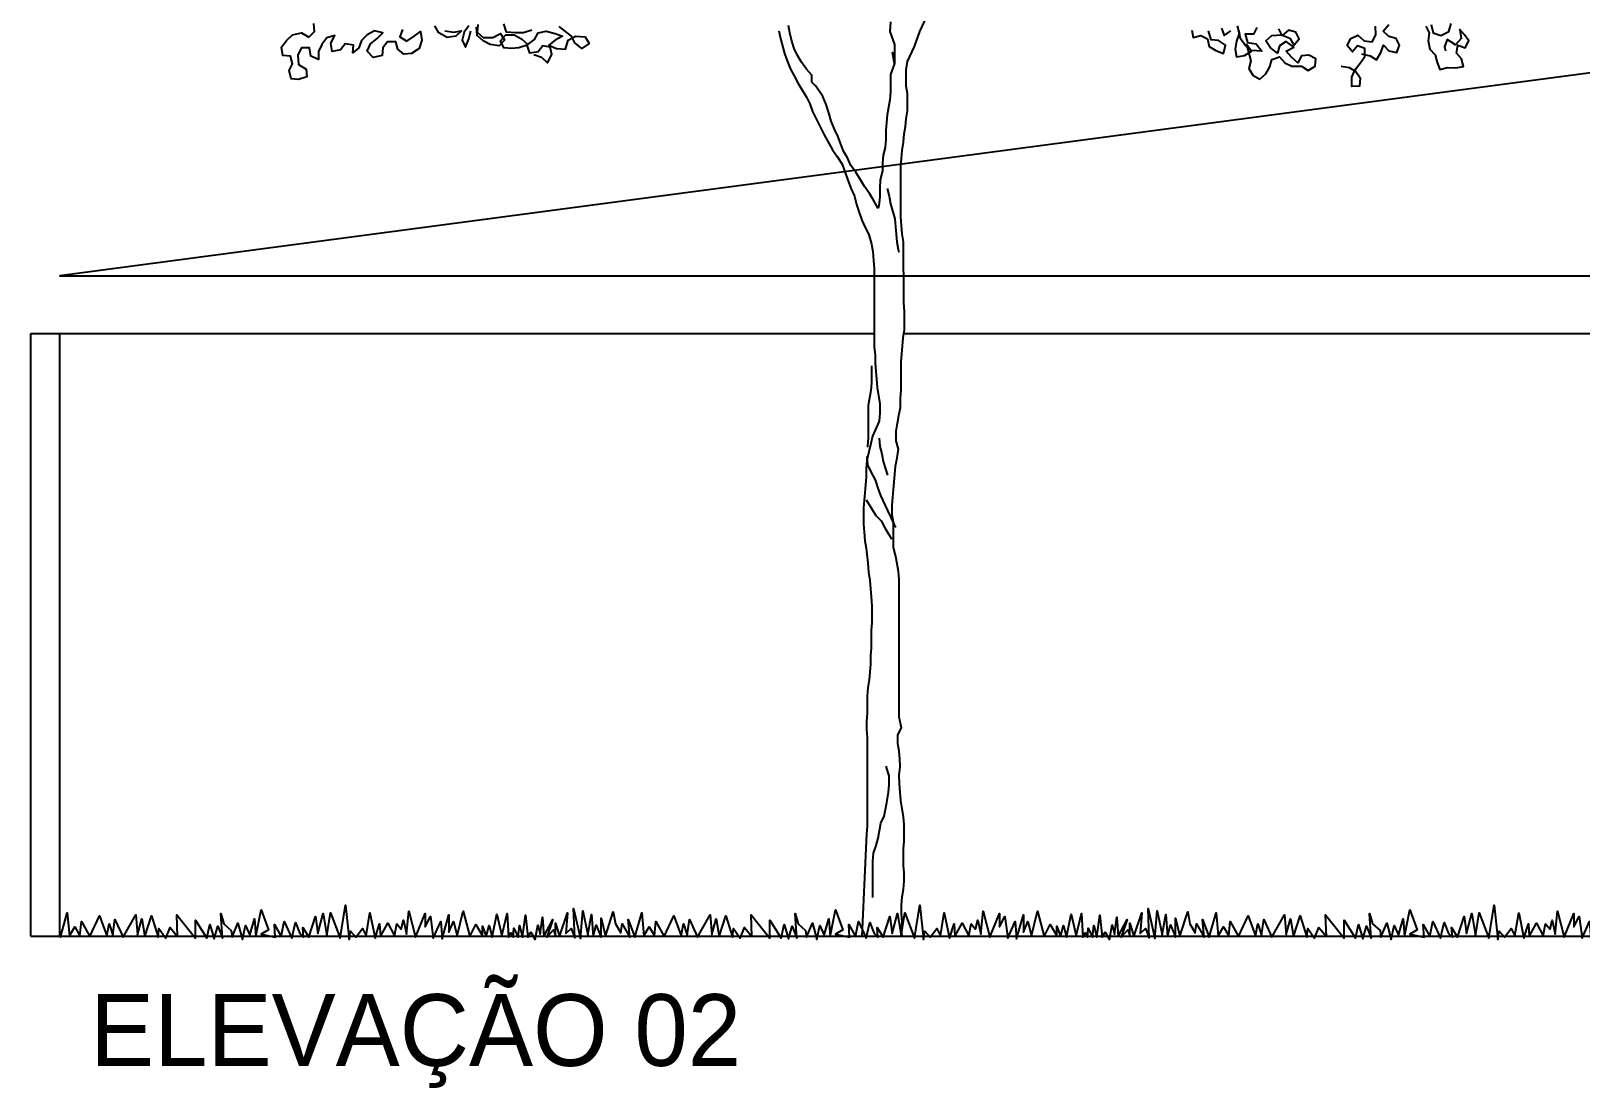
# Model space of a CAD drawing. Header units: millimetres. Extents: x 92.2 to 172.4, y 6.8 to 63.1.
# Drawn here: x 142.19 to 147.59, y 22.18 to 25.86 of the extents above; entities that cross this region are included whole.
import ezdxf

# ---------------------------------------------------------------- set-up
doc = ezdxf.new("R2010")
doc.units = ezdxf.units.MM
for name, color, linetype in [('Proj. Corte Terreno', 254, 'Continuous'), ('Texto', 7, 'Continuous'), ('VEGETAÇÃO', 64, 'Continuous'), ('VERDE', 92, 'Continuous')]:
    doc.layers.add(name, color=color, linetype=linetype)
doc.styles.add('ARTIUM', font='GOTHIC.TTF', dxfattribs={"height": 0.1})

# ---------------------------------------------------------------- blocks, each defined once
blk = doc.blocks.new('gramado')
at = {"layer": 'VERDE'}
for points in [[(0, 0), (0.0278, 0.0843), (0.0356, 0.0428), (0.0538, 0.0117), (0.059, 0.0428), (0.0849, -0.0039), (0.0797, 0.0584), (0.1031, -0.0039), (0.1265, 0.0817), (0.1343, 0.0013), (0.1524, 0.0324), (0.1706, 0.0013), (0.1758, 0.0506), (0.2043, -0.0013), (0.2381, 0.0714), (0.264, 0.0013), (0.2718, 0.0428), (0.2848, 0.0039), (0.2926, 0.0584), (0.3211, -0.0039), (0.3653, 0.0739), (0.3705, 0.0053), (0.386, 0.061), (0.3964, -0.0011), (0.4198, 0.0714), (0.4431, -0.0039), (0.4457, 0.0272), (0.4691, -0.0065), (0.4847, 0.0298), (0.5106, -0.0013), (0.508, 0.0739), (0.5729, -0.0065), (0.5729, 0.0558), (0.6119, -0.0065), (0.6223, 0.0402), (0.6378, -0.0091), (0.6508, 0.035), (0.6664, -0.0065), (0.6612, 0.0791), (0.6716, 0.0428), (0.6975, 0.0195), (0.7001, -0.0039), (0.7209, 0.0454), (0.7365, -0.0117), (0.7469, 0.0376), (0.7624, 0.0039), (0.778, 0.061), (0.7832, -0.0013), (0.8014, 0.0921), (0.8273, 0.0221), (0.8014, 0.0065), (0.8507, -0.0039), (0.8481, 0.0402), (0.8715, -0.0013), (0.8818, 0.0506), (0.9078, -0.0065), (0.9208, 0.048), (0.9363, 0.0091), (0.9493, -0.0039), (0.9467, 0.0298), (0.9675, -0.0039), (0.9909, 0.0688), (0.9986, 0.0091), (1.0168, 0.0791), (1.0298, 0.0013), (1.0428, 0.0817), (1.0765, -0.0065), (1.0947, 0.1077), (1.1077, -0.0117), (1.1129, 0.0169), (1.131, -0.0039), (1.1544, 0.0272), (1.1674, 0.0013), (1.1803, 0.0817), (1.1985, -0.0065), (1.2141, 0.0428), (1.2167, -0.0013), (1.2426, 0.0454), (1.266, 0.0013), (1.2738, 0.0428), (1.2894, 0.0247), (1.2972, 0.0558), (1.3075, 0.0065), (1.3153, 0.0869), (1.3387, -0.0039), (1.3724, 0.0791), (1.3724, 0.0324), (1.3906, 0.0688), (1.401, -0.0065), (1.4269, 0.0506), (1.4321, -0.0091), (1.4555, 0.0739), (1.4555, 0.0143), (1.4711, 0.0506), (1.4841, 0.0013), (1.5048, 0.0869), (1.5285, -0.0013), (1.5489, 0.0402), (1.5723, 0.0013), (1.5723, 0.035), (1.5853, -0.0013), (1.5957, 0.0376), (1.6061, -0.0039), (1.6216, 0.0765), (1.6398, 0.0013)], [(1.6398, 0.0013), (1.6581, 0.0793), (1.6624, -0.0035), (1.6709, 0.0114), (1.6793, -0.0035), (1.6815, 0.0283), (1.6963, -0.0035), (1.7006, 0.0368), (1.7112, -0.0035), (1.7218, 0.0729), (1.7303, -0.0035), (1.7409, 0.0135), (1.7558, -0.012), (1.7643, 0.039), (1.7728, 0.0071), (1.7813, 0.0665), (1.7856, -0.0014), (1.8174, 0.0581), (1.7962, -0.0035), (1.8195, 0.022), (1.8259, 0.0008), (1.8259, 0.0453), (1.8408, -0.0014), (1.8684, 0.0814), (1.862, 0.0092), (1.8811, 0.0262), (1.8939, -0.0056), (1.8896, 0.0963), (1.913, -0.0077), (1.9215, 0.0878), (1.9385, 0.005), (1.9512, 0.075), (1.9576, -0.0014), (1.9682, 0.039), (1.9852, -0.0035), (1.9852, 0.0623), (2, 0)]]:
    blk.add_lwpolyline(points, dxfattribs=at)
blk = doc.blocks.new('A$C6B776F95')
for points in [[(2035.6, 0), (2037.7, 22.7), (2035.6, 45.3), (2037.7, 68), (2037.7, 94.7), (2035.7, 119.4), (2031.6, 142.1), (2029.6, 166.8), (2029.6, 191.5), (2031.7, 214.2), (2031.7, 263.6), (2029.7, 286.3), (2029.7, 337.7), (2031.8, 360.4), (2040.1, 409.8), (2042.2, 434.5), (2044.2, 461.3), (2044.3, 486), (2042.2, 510.7), (2042.3, 535.4), (2044.3, 558.1), (2048.5, 580.7), (2048.5, 607.5), (2038.2, 628.1), (2044.4, 661), (2044.8, 1075), (2046.9, 1099.7), (2055.2, 1145), (2061.4, 1171.8), (2061.4, 1247.9), (2065.6, 1272.7), (2065.6, 1299.4), (2063.6, 1322.1), (2061.5, 1346.8), (2057.5, 1392.1), (2055.4, 1416.8), (2051.3, 1441.5), (2047.2, 1468.3), (2053.4, 1493), (2053.5, 1521.9), (2049.4, 1546.6), (2045.3, 1569.2), (2041.2, 1593.9), (2041.2, 1620.7), (2039.2, 1645.4), (2039.2, 1731.9), (2037.2, 1754.6), (2033.1, 1804), (2029, 1828.7), (2029.1, 1882.3), (2031.2, 1911.1), (2031.3, 2092.3), (2035.5, 2117), (2037.5, 2141.7), (2039.6, 2168.5), (2039.8, 2320.9), (2037.7, 2343.5), (2035.7, 2368.3), (2031.6, 2393), (2029.6, 2417.7), (2025.5, 2440.4), (2023.4, 2463), (2019.3, 2487.7), (2019.4, 2539.2), (2023.5, 2561.9), (2023.6, 2611.3), (2019.5, 2636), (1998.9, 2681.3), (1982.5, 2726.6), (1961.9, 2772)], [(652.2, 2659.6), (626.8, 2653.3), (607.3, 2641), (594.3, 2663.3), (585.9, 2685.2), (570.7, 2668), (546.3, 2663.4), (537.9, 2685.4), (547.8, 2705.8), (570.4, 2711.4), (587.4, 2727.6), (570.5, 2747.4)], [(459.3, 2742.4), (449.3, 2722), (452.1, 2698.7), (446.4, 2673.3), (431.1, 2656), (424.7, 2633.4), (416.5, 2611.9), (393.9, 2618.3), (368.9, 2616.6), (345.2, 2621.3), (351.6, 2643.8), (366.9, 2661.1), (362.3, 2685.5), (340.4, 2677.1), (329.2, 2698.3), (342.6, 2716.6), (357.9, 2733.9)], [(3144.6, 2656.8), (3121.9, 2648.6), (3103.4, 2632.1), (3091.1, 2656.9), (3095.2, 2679.5), (3117.9, 2683.6), (3132.3, 2665.1), (3157, 2660.9), (3165.2, 2685.6), (3189.9, 2677.4), (3212.6, 2675.3), (3235.2, 2677.3), (3245.6, 2697.9), (3229.1, 2716.5), (3204.4, 2716.5), (3181.7, 2704.1), (3163.2, 2687.7), (3142.6, 2702.1), (3132.3, 2722.7), (3107.6, 2726.9), (3080.8, 2720.7), (3058.2, 2712.5), (3080.8, 2700.1), (3099.3, 2685.7), (3076.7, 2675.4), (3049.9, 2673.4), (3041.7, 2700.2), (3019, 2712.5), (2990.2, 2710.5), (2977.8, 2689.9), (3000.5, 2675.5), (3021.1, 2691.9), (3031.4, 2712.5), (3068.5, 2741.3)], [(3150.9, 2730.9), (3175.6, 2722.7), (3200.3, 2722.7), (3227, 2724.7), (3235.3, 2749.4)], [(3313.6, 2747.3), (3315.6, 2724.6), (3297, 2708.2), (3268.2, 2708.2), (3245.6, 2720.6), (3233.2, 2700), (3249.7, 2683.5), (3276.4, 2687.6), (3297, 2697.9), (3315.6, 2714.3), (3317.7, 2739)], [(3340.3, 2743.1), (3354.7, 2724.6), (3360.9, 2699.9), (3350.6, 2679.3), (3340.3, 2704), (3334.1, 2728.7)], [(3412.4, 2728.6), (3385.6, 2724.6), (3363, 2728.7), (3379.4, 2712.2), (3406.2, 2708.1), (3430.9, 2722.5), (3443.3, 2743)], [(3540.1, 2732.7), (3548.3, 2710), (3527.7, 2697.7), (3505, 2712.1), (3486.5, 2726.5), (3482.4, 2699.8), (3490.6, 2675), (3513.2, 2660.6), (3535.9, 2658.5), (3554.4, 2672.9), (3560.6, 2695.6), (3585.3, 2695.5), (3599.7, 2677), (3601.8, 2654.3), (3628.5, 2648.1), (3647.1, 2666.7), (3636.8, 2689.3), (3616.2, 2705.8), (3599.8, 2722.3), (3624.5, 2728.5), (3647.1, 2716.1), (3663.6, 2699.6), (3671.8, 2676.9), (3690.3, 2662.5), (3688.3, 2685.2), (3713, 2689.2), (3727.4, 2670.7), (3752.1, 2666.6), (3756.3, 2691.3), (3743.9, 2713.9), (3768.6, 2707.7), (3783, 2687.1), (3793.3, 2666.5), (3793.3, 2641.8), (3816, 2652.1), (3820.1, 2676.8), (3844.8, 2676.8), (3855.1, 2656.2), (3853, 2627.3), (3830.3, 2612.9), (3828.3, 2590.3), (3853, 2582), (3875.6, 2584.1), (3881.8, 2608.8), (3871.5, 2629.4), (3877.7, 2652), (3900.4, 2654.1), (3904.5, 2678.8), (3890.1, 2699.4), (3871.6, 2715.9), (3844.8, 2722.1), (3822.2, 2709.7), (3805.7, 2726.2), (3807.8, 2750.9)], [(713.9, 2622.4), (689.6, 2617.9), (670.1, 2605.5), (656.6, 2587.2), (658.3, 2562.1), (681.3, 2560.3), (681.7, 2588.9), (671.5, 2611.9), (656.4, 2630.7), (642.3, 2651.2), (642.4, 2675.2), (664.3, 2683.6), (679.4, 2664.9), (695.7, 2683.9), (684.5, 2705.1), (664, 2715), (644.2, 2698.1), (620.9, 2695.4), (609.6, 2716.6), (610.8, 2742.4)], [(443, 2747.4), (437.3, 2722), (413.6, 2714.7), (389.6, 2726.7), (382.3, 2750.4)], [(356.8, 2732.1), (352.9, 2705.6), (369.8, 2685.8), (394.2, 2702.4), (402.6, 2680.4), (399.7, 2667.7)], [(2071.1, 2755.4), (2073.1, 2726.6), (2058.6, 2687.4), (2058.6, 2629.8), (2064.8, 2662.7), (2058.6, 2629.8), (2070.9, 2596.8), (2070.9, 2543.3), (2072.9, 2520.6), (2081.1, 2475.3), (2083.1, 2452.7), (2085.2, 2427.9), (2085.1, 2401.2), (2087.2, 2376.5), (2093.3, 2353.8), (2095.4, 2331.1), (2095.4, 2306.4), (2101.5, 2279.7), (2103.5, 2254.9), (2103.5, 2228.2), (2105.6, 2201.4), (2107.6, 2193.2)], [(2107.6, 2193.2), (2122, 2217.9), (2134.4, 2238.4), (2148.9, 2259), (2161.2, 2279.6), (2175.7, 2302.2), (2190.1, 2322.8), (2200.4, 2345.5), (2212.8, 2366), (2229.3, 2411.3), (2239.6, 2431.9), (2249.9, 2456.6), (2256.1, 2481.3), (2264.4, 2506), (2274.7, 2530.7), (2295.4, 2561.6), (2307.7, 2574), (2307.7, 2594.5), (2324.2, 2613.1), (2338.7, 2633.6), (2351, 2654.2), (2361.4, 2674.8), (2367.6, 2697.5), (2373.8, 2722.2), (2377.9, 2744.8)], [(1163.2, 2730.5), (1159.1, 2707.9), (1136.5, 2714.1), (1115.9, 2703.8), (1111.7, 2681.1), (1091.1, 2668.8), (1068.4, 2660.6), (1062.3, 2685.3), (1082.9, 2699.7), (1105.6, 2701.7), (1113.8, 2728.5)], [(1074.7, 2736.8), (1066.4, 2714.1), (1045.9, 2728.6)], [(1027.3, 2743), (1021.1, 2720.3), (1029.4, 2697.7), (1033.5, 2673), (1029.3, 2650.3), (1004.6, 2654.5), (984, 2666.8), (998.5, 2687.4), (986.1, 2638), (992.2, 2615.3), (979.8, 2594.8), (959.2, 2582.4), (940.7, 2598.9), (928.4, 2619.5), (922.2, 2642.2), (899.6, 2650.4), (883.1, 2631.9), (862.5, 2621.6), (833.6, 2621.7), (813, 2609.3), (792.5, 2621.7), (790.4, 2644.4), (811, 2654.6), (833.7, 2652.6), (844, 2632), (862.5, 2648.4), (879, 2666.9), (856.4, 2679.3), (879, 2695.8), (899.6, 2683.4), (905.8, 2660.7), (926.4, 2677.2), (940.8, 2697.8), (922.3, 2714.3), (893.5, 2716.3), (868.7, 2706.1), (856.4, 2685.5), (839.9, 2704), (850.2, 2724.6), (872.9, 2730.8), (891.4, 2714.3), (901.7, 2734.9)], [(967.6, 2738.9), (977.9, 2718.3), (1002.6, 2718.3), (996.4, 2693.6), (969.6, 2689.5), (953.1, 2666.9), (984, 2668.9), (1002.6, 2685.3), (1017, 2703.9), (1021.1, 2728.6)], [(2406.7, 2728.3), (2402.6, 2705.7), (2390.2, 2660.4), (2381.9, 2637.7), (2371.6, 2613), (2361.3, 2592.4), (2348.9, 2569.8), (2324.2, 2528.6), (2313.8, 2508), (2305.6, 2485.4), (2270.5, 2415.4), (2245.8, 2370.1), (2231.3, 2349.6), (2216.9, 2326.9), (2200.4, 2281.6), (2190, 2254.9), (2179.7, 2230.2), (2173.5, 2205.4), (2165.3, 2180.7), (2157, 2158.1), (2146.7, 2135.5), (2136.4, 2114.9), (2128.1, 2086), (2124, 2063.4), (2121.9, 2036.6), (2119.8, 2011.9), (2119.6, 1775.1), (2117.5, 1752.4), (2117.5, 1725.7), (2115.4, 1703), (2111.2, 1653.6), (2103, 1604.2), (2102.9, 1577.4), (2105, 1552.7), (2125.5, 1507.4), (2129.6, 1484.7), (2141.9, 1435.3), (2144, 1410.6), (2143.9, 1383.8), (2146, 1361.1), (2148, 1336.4), (2152.1, 1291.1), (2152, 1241.7), (2150, 1219), (2147.9, 1192.3), (2143.7, 1169.6), (2139.6, 1124.3), (2137.5, 1097.5), (2133.4, 1072.8), (2129.2, 1023.4), (2127.1, 996.6), (2127.1, 945.2), (2129.1, 922.5), (2129.1, 869), (2131.1, 846.3), (2131.1, 819.5), (2135.1, 774.2), (2139.2, 749.5), (2141.3, 724.8), (2141.2, 671.3), (2143.3, 648.6), (2143.2, 623.9), (2141.2, 599.2), (2140.9, 331.5), (2143, 308.8), (2157.2, 0.9)], [(2080.9, 2252.9), (2074.7, 2230.3), (2070.6, 2207.6), (2058.2, 2162.3), (2056.1, 2137.6), (2051.9, 2092.3), (2047.8, 2069.6), (2045.7, 2061.4)], [(2127.8, 1719.5), (2127.7, 1668), (2129.8, 1645.3), (2138, 1600), (2137.9, 1501.2), (2139.9, 1478.5), (2139.9, 1474.4)], [(2104.9, 1501.2), (2102.8, 1476.5), (2096.6, 1453.9), (2092.5, 1431.2), (2086.3, 1408.6), (2080.1, 1390)], [(2141.9, 1445.6), (2139.9, 1420.9), (2129.5, 1398.2), (2117.2, 1375.6), (2108.9, 1350.9), (2100.6, 1328.2), (2080, 1282.9), (2069.7, 1262.4), (2059.4, 1239.7), (2055.2, 1233.5)], [(2143.9, 1315.8), (2129.4, 1291.1), (2115, 1268.5), (2098.5, 1252), (2088.2, 1231.4), (2075.8, 1210.9), (2067.6, 1196.5)], [(2124.2, 117.3), (2124.3, 226.4), (2122.3, 251.2), (2114.1, 273.8), (2107.9, 296.5), (2099.7, 341.8), (2089.5, 362.4), (2085.4, 387.1), (2081.3, 409.8), (2077.2, 434.5), (2075.1, 457.1), (2075.2, 483.9), (2083.4, 508.6), (2083.4, 512.7)]]:
    blk.add_lwpolyline(points)

msp = doc.modelspace()

# ---------------------------------------------------------------- linework, layer by layer
for p, q in [((142.1928, 22.7061), (142.1928, 24.8061)), ((142.1928, 24.8061), (142.2928, 24.8061)), ((142.2928, 22.7061), (142.2928, 24.8061)), ((142.2928, 24.8061), (145.1294, 24.8061)), ((145.2319, 24.8061), (148.1928, 24.8061))]:
    msp.add_line(p, q)
at = {"color": 30}
msp.add_lwpolyline([(148.1928, 25.7889), (142.2928, 25.0061), (148.1928, 25.0061)], close=True, dxfattribs=at)
at = {"layer": 'Proj. Corte Terreno'}
msp.add_line((142.1928, 22.7061), (148.1928, 22.7061), dxfattribs=at)
at = {"layer": 'VERDE'}
for points in [[(142.2928, 22.7105), (142.296, 22.7022), (142.3193, 22.7878), (142.3271, 22.7074), (142.3453, 22.7385), (142.3634, 22.7074), (142.3686, 22.7567), (142.3972, 22.7048), (142.4309, 22.7774), (142.4569, 22.7074), (142.4647, 22.7489), (142.4777, 22.71), (142.4854, 22.7645), (142.514, 22.7022), (142.5581, 22.78), (142.5633, 22.7113), (142.5789, 22.7671), (142.5893, 22.705), (142.6126, 22.7774), (142.636, 22.7022), (142.6386, 22.7333), (142.662, 22.6996), (142.6775, 22.7359), (142.7035, 22.7048), (142.7009, 22.78), (142.7658, 22.6996), (142.7658, 22.7619), (142.8047, 22.6996), (142.8151, 22.7463), (142.8307, 22.697), (142.8437, 22.7411), (142.8592, 22.6996), (142.854, 22.7852), (142.8644, 22.7489), (142.8904, 22.7256), (142.893, 22.7022), (142.9137, 22.7515), (142.9293, 22.6944), (142.9397, 22.7437), (142.9553, 22.71), (142.9709, 22.7671), (142.976, 22.7048), (142.9942, 22.7982), (143.0202, 22.7281), (142.9942, 22.7126), (143.0435, 22.7022), (143.0409, 22.7463), (143.0643, 22.7048), (143.0747, 22.7567), (143.1006, 22.6996), (143.1136, 22.7541), (143.1292, 22.7152), (143.1422, 22.7022), (143.1396, 22.7359), (143.1603, 22.7022), (143.1837, 22.7748), (143.1915, 22.7152), (143.2097, 22.7852), (143.2226, 22.7074), (143.2356, 22.7878), (143.2694, 22.6996), (143.2875, 22.8138), (143.3005, 22.6944), (143.3057, 22.723), (143.3239, 22.7022), (143.3472, 22.7333), (143.3602, 22.7074), (143.3732, 22.7878), (143.3914, 22.6996), (143.4069, 22.7489), (143.4095, 22.7048), (143.4355, 22.7515), (143.4589, 22.7074), (143.4666, 22.7489), (143.4822, 22.7307), (143.49, 22.7619), (143.5004, 22.7126), (143.5082, 22.793), (143.5315, 22.7022), (143.5653, 22.7852), (143.5653, 22.7385), (143.5835, 22.7748), (143.5938, 22.6996), (143.6198, 22.7567), (143.625, 22.697), (143.6484, 22.78), (143.6484, 22.7204), (143.6639, 22.7567), (143.6769, 22.7074), (143.6977, 22.793), (143.7214, 22.7048), (143.7418, 22.7463), (143.7652, 22.7074), (143.7652, 22.7411), (143.7781, 22.7048), (143.7885, 22.7437), (143.7989, 22.7022), (143.8145, 22.7826), (143.8327, 22.7074)], [(143.8327, 22.7074), (143.851, 22.7854), (143.8552, 22.7026), (143.8637, 22.7175), (143.8722, 22.7026), (143.8743, 22.7344), (143.8892, 22.7026), (143.8934, 22.7429), (143.9041, 22.7026), (143.9147, 22.779), (143.9232, 22.7026), (143.9338, 22.7196), (143.9487, 22.6941), (143.9572, 22.745), (143.9657, 22.7132), (143.9742, 22.7726), (143.9784, 22.7047), (144.0103, 22.7641), (143.989, 22.7026), (144.0124, 22.7281), (144.0188, 22.7068), (144.0188, 22.7514), (144.0336, 22.7047), (144.0613, 22.7875), (144.0549, 22.7153), (144.074, 22.7323), (144.0867, 22.7005), (144.0825, 22.8023), (144.1059, 22.6984), (144.1144, 22.7939), (144.1313, 22.7111), (144.1441, 22.7811), (144.1505, 22.7047), (144.1611, 22.745), (144.1781, 22.7026), (144.1781, 22.7684), (144.1928, 22.7061)]]:
    msp.add_lwpolyline(points, dxfattribs=at)

# ---------------------------------------------------------------- block references
at = {"layer": 'VEGETAÇÃO', "xscale": -0.001156395325779158, "yscale": 0.001156395325892845, "zscale": 0.001156395325928699}
msp.add_blockref('A$C6B776F95', (147.5805, 22.7051), dxfattribs=at)
at = {"layer": 'VEGETAÇÃO'}
for p in [(144.1928, 22.7061), (146.1928, 22.7061)]:
    msp.add_blockref('gramado', p, dxfattribs=at)

# ---------------------------------------------------------------- texts
at = {"layer": 'Texto', "insert": (142.3989, 22.5041), "char_height": 0.25, "width": 6.039219, "attachment_point": 1, "style": 'ARTIUM'}
msp.add_mtext('ELEVAÇÃO 02', dxfattribs=at)

doc.saveas('drawing.dxf')
